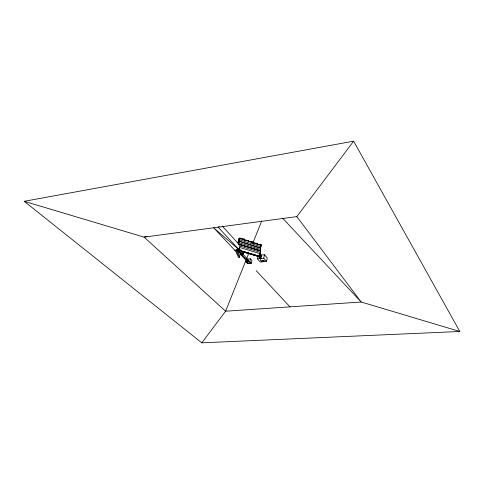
<?xml version="1.0" encoding="UTF-8"?>
<svg xmlns="http://www.w3.org/2000/svg" width="484" height="484" viewBox="0 0 484 484"><rect width="100%" height="100%" fill="white"/><g stroke="black" fill="none" stroke-linecap="round" stroke-linejoin="round"><path stroke-width="0.73" d="M260.362 260.858L260.67 248.153L239.199 241.256L239.889 237.668M260.64 248.147L261.203 244.65L257.137 244.105L257.27 243.416L252.932 242.726L253.071 242.03L248.637 241.31L248.776 240.608L244.238 239.864L244.384 239.156L238.933 238.485L238.285 241.371M257.936 256.109L257.415 258.873L260.277 262.026L266.617 261.366L267.235 257.911L264.421 254.729L259.472 255.268M264.131 260.688L261.838 260.713L261.765 261.118L262.479 260.537M261.765 261.118L262.758 261.336L262.836 260.93M266.617 261.366L263.786 258.196L264.421 254.729M262.758 261.336L264.052 261.094L263.955 260.489M260.809 246.767L261.203 244.65M241.891 251.583L258.444 256.574L260.949 258.498L261.59 255.038M261.941 261.312L262.013 260.906M259.382 255.268L259.152 256.496L260.949 258.498M260.223 250.833L238.654 244.148L260.301 250.839L238.727 244.069L239.011 242.69L237.874 242.829M260.465 249.52L260.725 248.147L239.259 241.25L238.231 241.377L237.928 242.823M259.944 253.677L260.198 252.291L239.913 246.035M241.577 251.039L259.545 256.254L260.023 253.683L239.622 247.463M260.67 256.266L260.882 255.11M260.241 258.571L258.48 256.369L241.552 251.329M246.531 259.914L246.102 262.074L247.633 263.701L251.396 263.308L251.952 260.434L250.44 258.795L247.3 259.128M243.137 254.396L248.703 260.386L248.425 261.826L241.837 254.759M251.396 263.308L249.877 261.675L250.44 258.795M240.953 254.862L243.156 254.614L243.446 253.162L239.011 248.371M222.247 226.07L239.997 245.406L239.102 249.786L213.656 227.782L234.782 250.282L235.17 250.24L238.564 257.415L239.447 257.319L239.743 255.861L236.972 249.986M247.554 261.923L240.481 254.354L240.778 252.896M239.447 257.319L236.053 250.137L239.066 250.742M239.259 241.25L238.957 242.696L260.549 249.526L260.198 252.291M237.674 249.95L237.305 249.992L238.715 250.416M246.053 260.102L225.598 311.218L201.792 342.829L24.2 201.308L353.629 141.171L459.8 331.479L201.792 342.829M246.61 258.698L248.855 253.096M252.775 243.295L261.741 220.886M24.2 201.308L144.075 237.13L296.831 216.602L353.629 141.171M219.319 226.627L218.109 227.184L239.102 249.792L235.17 250.24M146.991 236.337L144.075 237.13L225.598 311.218L361.185 302.01L459.8 331.479M244.384 239.156L242.254 239.036M238.582 239.931L239.501 239.816M248.776 240.608L246.683 240.494M253.071 242.03L248.582 241.528M256.49 243.512L257.27 243.416M236.198 250.119L239.102 249.786M242.569 253.259L243.446 253.162M240.481 254.354L241.8 254.209M258.129 256.405L258.48 256.369M258.444 256.574L259.152 256.496L241.534 251.25M257.415 258.873L263.786 258.196M247.838 260.477L248.703 260.386M246.102 262.074L249.877 261.675M234.782 250.276L235.157 250.24M262.407 260.943L263.877 260.9M257.034 244.287L259.751 244.65M252.872 242.932L254.318 243.162M244.087 240.07L245.388 240.282M240.929 238.812L238.933 238.485L240.221 238.908M240.536 250.573L259.545 256.254M239.447 239.822L260.894 246.773M239.743 238.388L261.064 245.4M282.686 218.254L361.185 302.01L296.831 216.602M236.936 250.04L241.395 254.814M256.163 270.623L289.983 306.844M238.709 249.835L243.156 254.614M237.826 249.938L242.272 254.711M259.478 254.759L261.269 256.762M247.403 262.764L247.911 263.078L247.403 262.764M250.125 262.57L249.865 262.776L250.494 262.715L250.125 262.57M249.417 263.108L248.909 263.157L249.417 263.108"/></g></svg>
